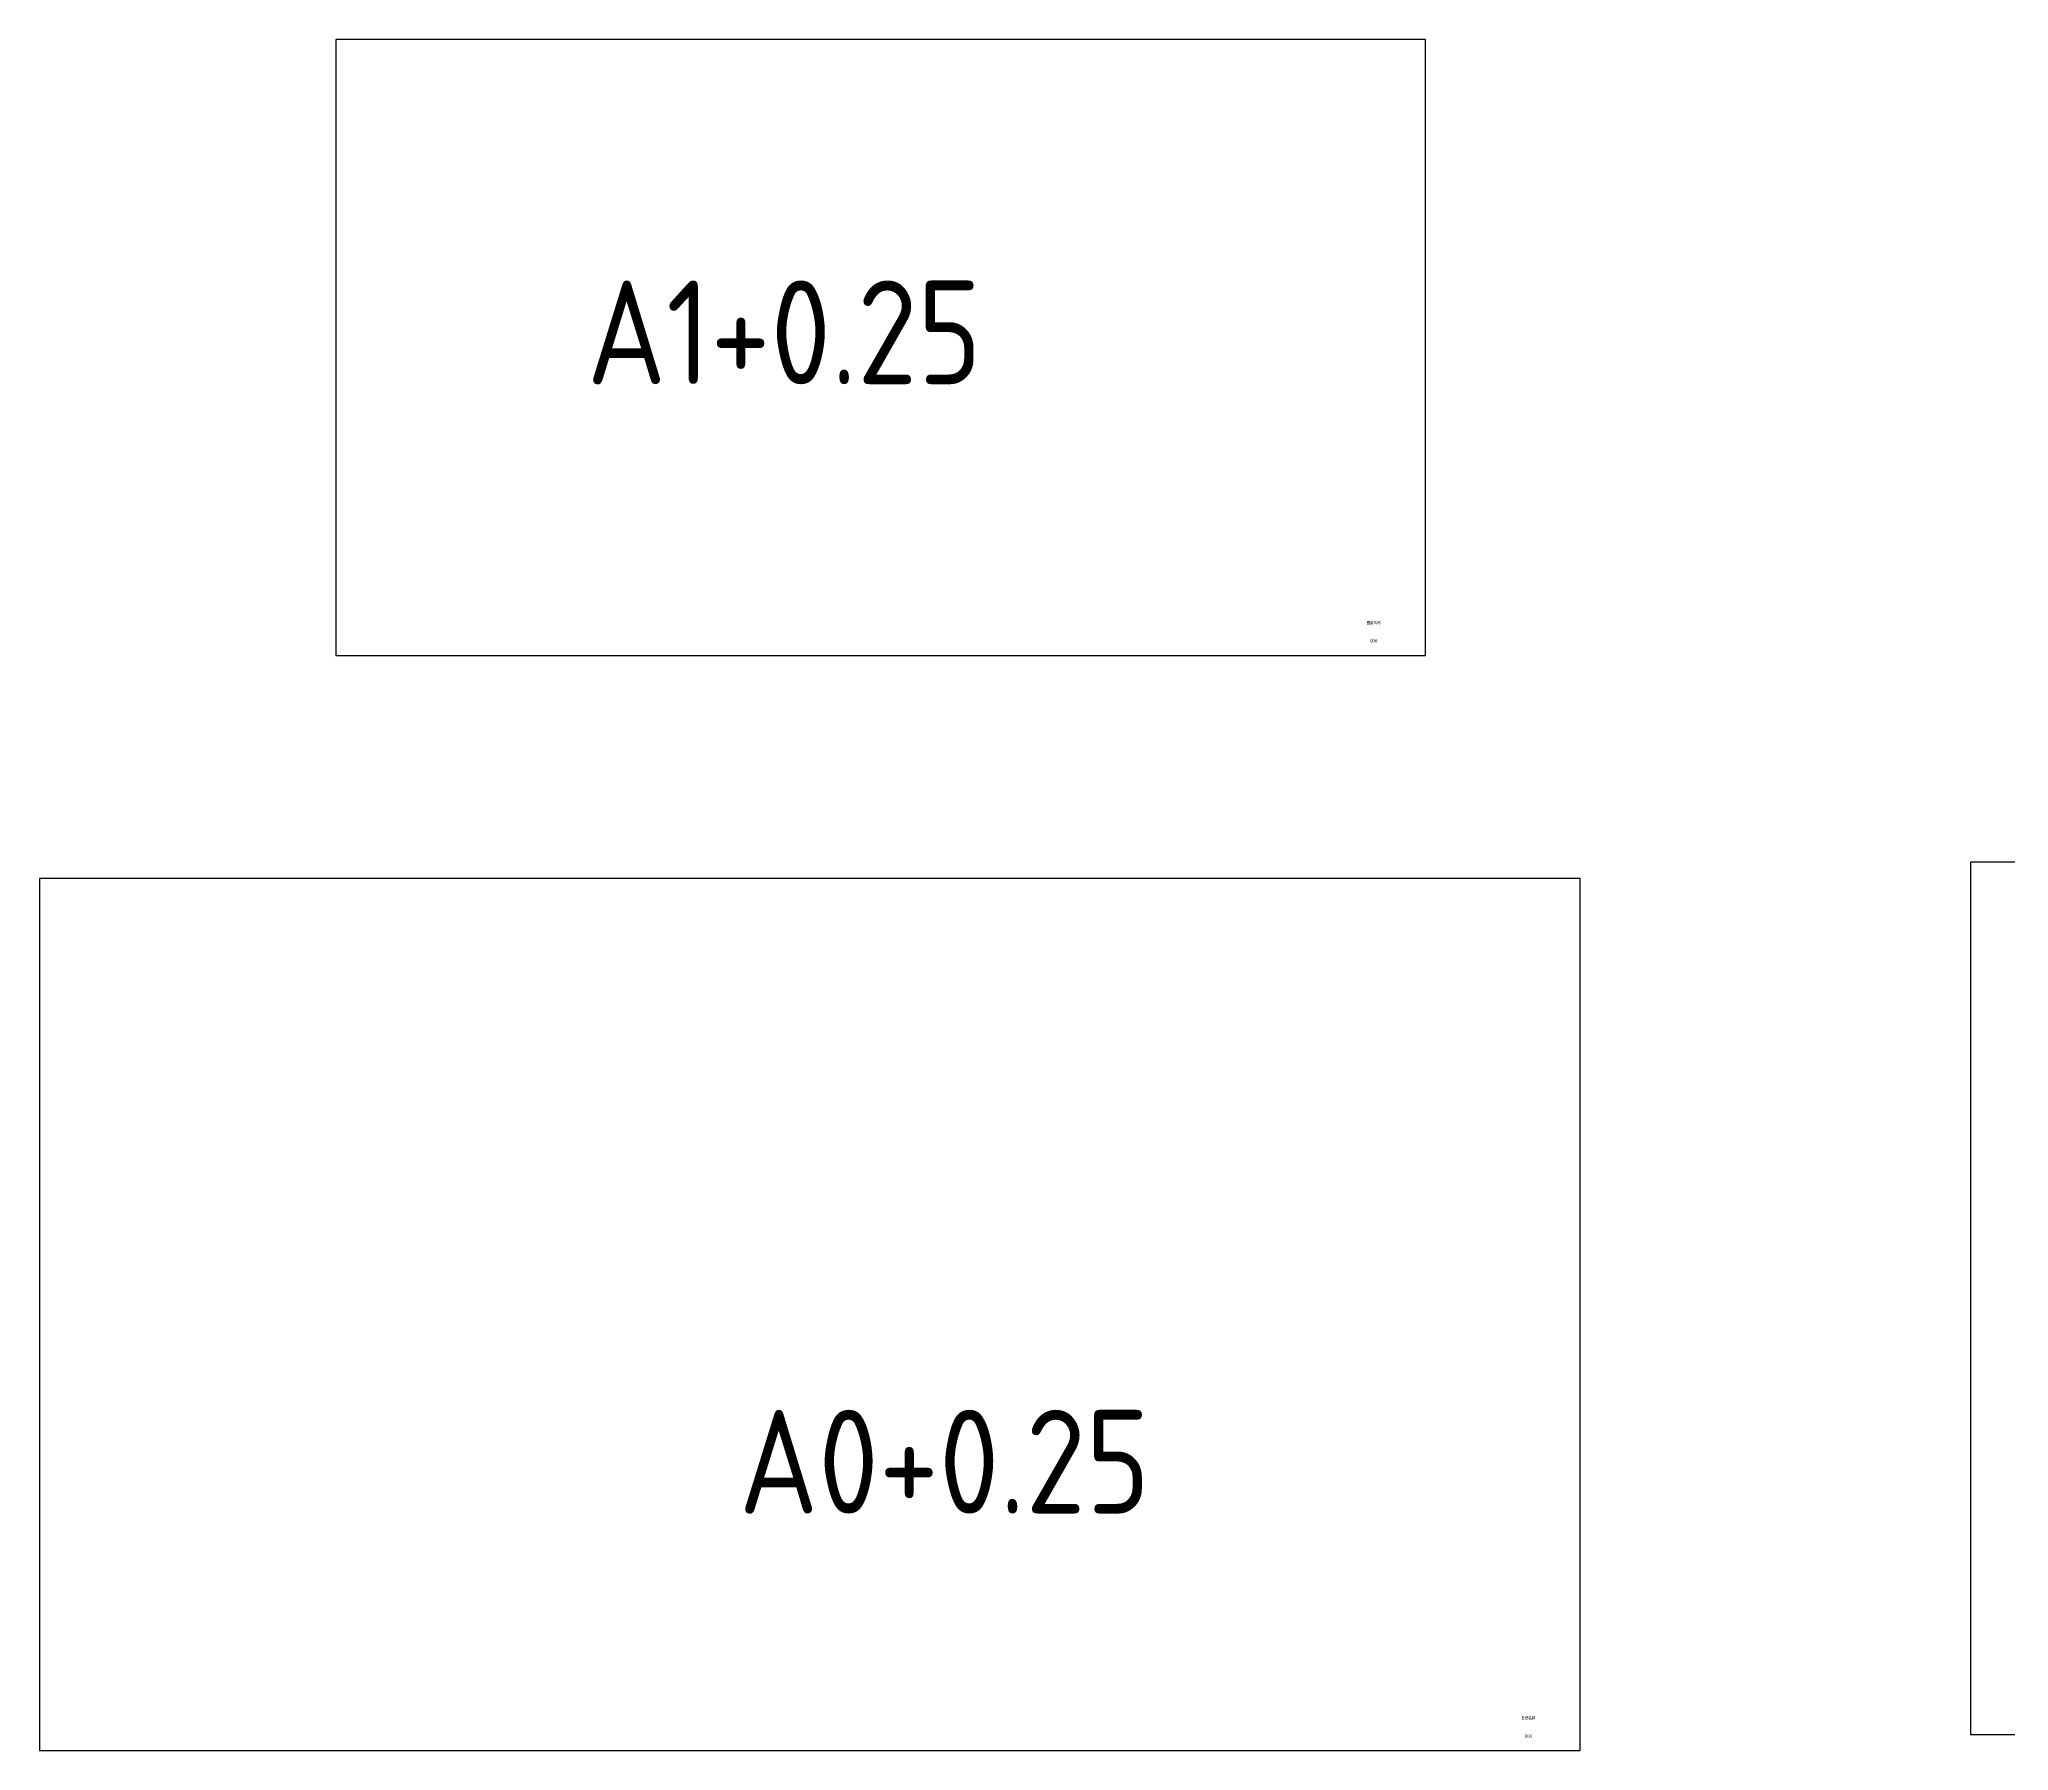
# Model space of a CAD drawing. Extents: x 23172 to 36869, y 13625 to 17099.
# Drawn here: x 25043 to 26943, y 13625 to 15275 of the extents above; entities that cross this region are included whole.
import ezdxf
from ezdxf.enums import TextEntityAlignment as Align

# ---------------------------------------------------------------- set-up
doc = ezdxf.new("R2010")
doc.units = 0
doc.header["$LTSCALE"] = 1000
doc.header["$MEASUREMENT"] = 0
doc.layers.add('MyTitleBlock', color=3, linetype='Continuous')
doc.styles.add('MyTitleBlockStyle', font='arial.ttf')
doc.styles.get("Standard").update_dxf_attribs({"font": 'gbenor.shx', "bigfont": 'gbcbig.shx'})

# ---------------------------------------------------------------- blocks, each defined once
blk = doc.blocks.new('MyTitleBlock_A1+0.25')
at = {"layer": 'MyTitleBlock'}
blk.add_lwpolyline([(-1051.2, 0), (0, 0), (0, 594), (-1051.2, 594)], close=True, dxfattribs=at)
at = {"layer": 'MyTitleBlock', "style": 'MyTitleBlockStyle'}
for tag, p in [('DRAWSCALE', (-60, 54)), ('DRAWNUM', (-50, 14))]:
    blk.add_attdef(tag, text='', height=3, dxfattribs=at).set_placement(p, align=Align.MIDDLE_CENTER)
at = {"layer": 'MyTitleBlock', "style": 'MyTitleBlockStyle', "width": 0.8}
blk.add_attdef('DRAWTITLE', text='', height=3, dxfattribs=at).set_placement((-50.1, 31.4), align=Align.MIDDLE_CENTER)
at = {"layer": 'MyTitleBlock', "style": 'MyTitleBlockStyle', "flags": 1}
blk.add_attdef('PAGESIZE', text='', height=1, dxfattribs=at).set_placement((-9.8, 6.8), align=Align.RIGHT)
blk = doc.blocks.new('MyTitleBlock_A0+0.25')
at = {"layer": 'MyTitleBlock'}
blk.add_lwpolyline([(-1486.2, 0), (0, 0), (0, 841), (-1486.2, 841)], close=True, dxfattribs=at)
at = {"layer": 'MyTitleBlock', "style": 'MyTitleBlockStyle'}
for tag, p in [('DRAWSCALE', (-60, 54)), ('DRAWNUM', (-50, 14))]:
    blk.add_attdef(tag, text='', height=3, dxfattribs=at).set_placement(p, align=Align.MIDDLE_CENTER)
at = {"layer": 'MyTitleBlock', "style": 'MyTitleBlockStyle', "width": 0.8}
blk.add_attdef('DRAWTITLE', text='', height=3, dxfattribs=at).set_placement((-50.1, 31.4), align=Align.MIDDLE_CENTER)
at = {"layer": 'MyTitleBlock', "style": 'MyTitleBlockStyle', "flags": 1}
blk.add_attdef('PAGESIZE', text='', height=1, dxfattribs=at).set_placement((-9.8, 6.8), align=Align.RIGHT)
blk = doc.blocks.new('MyTitleBlock_A0+0.5')
at = {"layer": 'MyTitleBlock'}
blk.add_lwpolyline([(-1783.5, 0), (0, 0), (0, 841), (-1783.5, 841)], close=True, dxfattribs=at)
at = {"layer": 'MyTitleBlock', "style": 'MyTitleBlockStyle'}
for tag, p in [('DRAWSCALE', (-60, 54)), ('DRAWNUM', (-50, 14))]:
    blk.add_attdef(tag, text='', height=3, dxfattribs=at).set_placement(p, align=Align.MIDDLE_CENTER)
at = {"layer": 'MyTitleBlock', "style": 'MyTitleBlockStyle', "width": 0.8}
blk.add_attdef('DRAWTITLE', text='', height=3, dxfattribs=at).set_placement((-50.1, 31.4), align=Align.MIDDLE_CENTER)
at = {"layer": 'MyTitleBlock', "style": 'MyTitleBlockStyle', "flags": 1}
blk.add_attdef('PAGESIZE', text='', height=1, dxfattribs=at).set_placement((-9.8, 6.8), align=Align.RIGHT)

msp = doc.modelspace()

# ---------------------------------------------------------------- block references
at = {"layer": 'MyTitleBlock'}
for name, p, values in [('MyTitleBlock_A1+0.25', (26380.1, 14681.1), {'DRAWNUM': '000', 'DRAWTITLE': '图纸名称'}), ('MyTitleBlock_A0+0.5', (28689.3, 13640.6), {'DRAWTITLE': '图纸名称', 'DRAWNUM': '000'}), ('MyTitleBlock_A0+0.25', (26529.2, 13625), {'DRAWTITLE': '图纸名称', 'DRAWNUM': '000'})]:
    msp.add_blockref(name, p, dxfattribs=at).add_auto_attribs(values)

# ---------------------------------------------------------------- texts
for s, p in [('A1+0.25', (25571, 14942.6)), ('A0+0.25', (25717.7, 13853.6))]:
    msp.add_text(s, height=100).set_placement(p)

doc.saveas('drawing.dxf')
